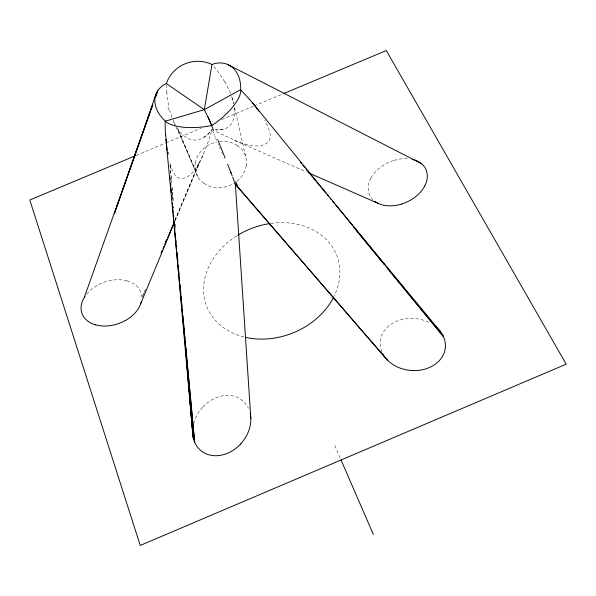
<?xml version="1.0" encoding="UTF-8"?>
<svg xmlns="http://www.w3.org/2000/svg" width="596" height="596" viewBox="0 0 596 596"><rect width="100%" height="100%" fill="white"/><g stroke="black" fill="none" stroke-linecap="round" stroke-linejoin="round"><path stroke-width="0.45" stroke-dasharray="2.98 2.23" d="M246.312 165.554C245.396 171.67 241.842 177.206 237.074 181.065A23.013 17.396 -21.6 0 1 236.009 181.899M195.294 162.931C196.337 156.934 199.898 151.563 204.614 147.793A22.879 17.195 -21.6 0 1 216.899 141.967M175.023 220.885L199.198 162.559A85.682 57.678 -45.8 0 0 202.722 155.526L207.52 143.696L212.131 129.496L212.534 130.464M174.993 219.738L199.198 162.559C195.071 172.9 179.903 187.531 172.847 171.089A79.402 50.898 -48.7 0 1 170.94 166.805L169.234 161.255M174.956 220.595L203.78 153.179M370.973 177.995C368.172 183.046 367.076 189.394 369.468 194.817A24.071 18.789 -14.6 0 0 372.746 199.615M86.644 294.126L91.665 289.157L97.647 285.149A35.879 28.109 -29.1 0 1 126.888 280.865M202.923 406.941C208.175 401.346 215.104 397.182 222.703 395.804A25.956 21.94 -28.1 0 1 239.689 398.471L244.852 402.68L248.495 408.208M203.854 137.445L208.16 134.055L212.131 129.496L207.55 134.629L202.826 138.034A84.319 34.277 40.9 0 1 199.362 139.442C189.923 142.362 181.065 134.949 176.647 127.194M136.067 155.467L165.204 143.249M166.06 142.891L201.195 128.162M221.764 119.535L253.471 106.237M254.328 105.879L282.608 94.026M394.105 160.302L401.123 158.834L408.193 158.692M215.32 129.958L220.021 129.973L224.223 129.101A82.375 30.724 -86.7 0 0 226.845 127.902C233.662 124.102 235.271 115.348 234.377 108.196M222.651 129.563L215.737 129.824M219.544 141.528C225.616 140.783 232.015 141.975 237.163 145.357M126.918 280.813C132.58 282.303 138.056 285.842 140.47 291.362A24.198 18.938 -28.6 0 1 141.759 297.024M216.199 131.723L236.783 141.23A85.481 58.579 -1.9 0 0 244.166 143.688C254.686 148.166 275.277 147.212 269.258 130.613A79.424 51.867 1.9 0 0 267.708 126.181L264.736 120.124M234.414 140.321L306.582 171.976M203.929 183.352C209.092 186.913 215.603 188.209 221.786 187.487A23.013 17.396 -21.6 0 0 233.714 183.426M224.67 81.749L218.531 72.518A330.907 138.525 -81 0 0 212.921 65.56M227.054 86.04L229.661 91.449A84.595 32.594 -84.9 0 1 230.697 93.974M175.038 124.355L173.838 121.934L175.723 126.188M176.103 127.037L195.332 170.381L177.958 129.205L198.55 178.018M334.796 445.577L340.674 459.129M221.69 152.472L222.226 153.753M219.544 147.324L220.08 148.613M218.076 143.807L218.471 144.746M214.925 136.223L215.32 137.177M215.722 138.13L216.512 140.038M212.936 131.425L213.733 133.348M214.128 134.309L214.53 135.27M381.738 351.677L380.159 345.293L380.598 338.729A25.874 21.814 -14.5 0 1 390.231 324.805C396.496 320.328 404.274 318.271 411.925 318.376A38.442 32.564 -14.4 0 1 430.342 323.121M171.991 117.568L169.622 110.111M231.68 96.634A84.595 32.594 -84.9 0 1 231.993 97.558L233.58 103.324M231.993 97.565L233.58 103.883M234.451 107.496L246.073 158.059M168.489 105.291L166.701 92.603M171.983 187.219L173.227 202.029M171.976 187.226L173.227 202.044M270.867 223.425A69.829 56.203 -21.5 0 1 334.155 296.115M243.988 336.986A69.829 56.203 -21.5 0 1 203.676 293.076A69.829 56.203 -21.5 0 1 236.388 236.09M173.89 121.956A80.609 33.562 39.1 0 1 173.093 120.183M168.631 109.679A184.596 81.168 36.7 0 1 167.558 104.866M166.962 92.723A334.684 151.868 34.3 0 1 166.597 85.139M224.692 81.689A185.013 74.366 -83.5 0 1 227.076 85.98M203.974 183.307A33.92 25.568 -21.3 0 1 195.354 162.924M237.119 145.394A33.935 25.576 -21.9 0 1 246.252 165.554M193.693 423.451A38.554 32.75 -28.1 0 1 202.968 406.979M371.032 178.01A35.678 27.87 -14.1 0 1 394.12 160.346M145.372 289.723L142.116 297.404L145.402 289.723M171.275 178.882L170.024 164.079L171.275 178.897M171.588 182.585L171.357 179.813L171.588 182.6M173.779 208.503L173.622 206.656L173.771 208.525M175.343 227.016L175.105 224.238L175.328 227.054"/><path stroke-width="0.89" d="M211.952 125.391L204.324 109.649L211.982 64.465A33.406 24.779 -66.7 0 1 240.687 89.631A33.421 11.927 -40.7 0 1 211.952 125.391A33.436 11.51 -3.9 0 1 165.427 121.159A33.436 24.108 23 0 1 166.344 83.559A32.996 32.445 -13.6 0 1 211.982 64.465M155.757 94.824L114.298 213.867L150.036 112.584M151.272 109.09L152.807 104.725M155.586 96.865L157.739 90.756L155.563 96.887M95.472 324.88C89.817 323.3 84.409 319.605 82.174 314.003A24.175 18.856 -29.1 0 1 83.038 299.766L84.289 297.441L152.136 106.52M140.894 303.222L174.308 222.599M165.241 242.781L166.321 240.225M161.091 253.024L162.186 250.469M162.917 248.763L164.012 246.2M164.742 244.494L166.932 239.376M167.662 237.662L173.496 224.014M424.754 186.012C427.466 180.908 428.39 174.509 425.812 169.167A24.034 18.692 -14 0 0 414.779 160.019L412.223 159.311M84.289 297.441L85.012 296.316M240.791 443.849C235.465 449.645 228.365 453.951 220.565 455.322A26.112 22.164 -29 0 1 203.296 452.371C197.492 448.833 193.745 442.478 192.851 435.795M125.279 320.618C131.448 317.176 136.998 312.155 139.971 305.644A24.198 18.938 -28.6 0 0 141.237 301.993M165.427 121.159L204.324 109.649L240.687 89.631M135.21 155.824L29.8 200.025L140.231 545.452L566.2 364.163L386.297 50.548L283.465 93.661M401.332 204.152C394.545 206.171 387.072 206.626 380.308 204.272A24.071 18.789 -14.6 0 1 374.631 201.262M413.237 370.623C421.074 370.786 429.09 368.715 435.467 364.059A26.03 22.022 -13.6 0 0 445.048 349.74C446.411 343.125 444.243 336.122 439.982 330.974M309.98 173.466L377.894 203.258M421.469 163.662L228.037 64.659M166.344 83.559L204.324 109.649M234.995 183.65L235.375 184.343L232.775 177.265M250.856 418.63L235.375 184.261L385.083 357.451M235.375 184.261L387.795 360.505M249.828 99.569L443.513 336.688L387.37 268.386M300.563 162.477L301.747 163.907M302.932 165.345L304.705 167.491M305.89 168.921L326.012 193.246M327.197 194.676L328.374 196.106M330.154 198.252L331.339 199.682M332.516 201.113L334.296 203.258M335.481 204.696L440.809 332.046M308.192 172.05L309.376 173.488M313.511 178.517L314.695 179.955M353.689 227.404L354.873 228.842M356.058 230.28L357.831 232.44M359.008 233.878L384.42 264.788M252.711 102.989L258.061 109.865M258.47 110.439L259.29 111.579M384.286 356.363L382.885 354.084M341.039 459.97L373.349 534.485M217.778 139.762L225.139 158.029M227.635 164.265L231.077 172.937M250.201 413.259L250.462 414.578M167.089 150.252L165.673 134.845M165.941 139.36L194.654 442.269L186.414 353.443M170.612 183.196L170.784 185.043M171.216 189.67L171.387 191.525M171.819 196.151L171.991 197.999M173.533 214.657L173.704 216.504M174.136 221.131L174.308 222.978M174.732 227.605L174.904 229.46M175.336 234.086L175.507 235.934M175.85 239.637L176.111 242.416M176.453 246.111L176.707 248.89M177.057 252.592L177.31 255.364M177.653 259.066L177.913 261.845M178.256 265.548L178.517 268.319M178.77 271.098L179.113 274.793M179.374 277.572L179.716 281.275M179.97 284.046L180.32 287.749M180.573 290.528L180.916 294.23M181.087 296.078L181.519 300.704M181.773 303.483L182.123 307.178M182.294 309.033L182.637 312.736M182.89 315.507L183.233 319.21M183.494 321.989L183.836 325.684M184.097 328.463L184.44 332.166M184.693 334.937L185.036 338.64M185.207 340.487L185.639 345.114M185.81 346.969L186.243 351.595M170.016 177.675L170.18 179.53M170.516 183.233L170.761 186.012M171.089 189.722L171.335 192.501M171.663 196.211L171.909 198.99M172.244 202.692L172.572 206.402M172.818 209.181L173.145 212.884M173.309 214.739L173.727 219.373M173.89 221.228L174.3 225.862M174.464 227.717L193.074 437.129L183.464 323.278M183.128 319.665L183.285 321.512M183.672 326.146L183.829 328.001M184.298 333.551L184.455 335.406M184.842 340.04L185.08 342.812M185.393 346.522L185.624 349.301M185.937 353.003L186.25 356.706M186.563 360.409L186.868 364.119M187.107 366.898L187.42 370.6M187.651 373.379L188.045 378.006M188.194 379.861L188.664 385.418M188.82 387.266L189.215 391.9M189.364 393.755L192.568 431.72M333.753 296.935A69.829 56.203 -21.5 0 1 245.507 337.343M237.744 235.241A69.829 56.203 -21.5 0 1 270.077 223.537M165.457 134.972A303.357 178.271 -54.6 0 1 165.196 121.286M168.243 154.044A175.962 108.554 -52.4 0 1 167.916 152.002M208.004 116.831A288.33 5.155 67.3 0 1 213.599 130.576M230.518 171.655A79.7 1.43 67.4 0 1 232.231 176.021M235.778 181.646A172.579 4.477 67 0 1 238.102 187.658M240.456 89.705A305.569 184.246 7.8 0 1 249.62 99.629M125.249 320.574A35.641 27.766 -28.6 0 1 95.502 324.82M250.395 414.592A38.427 32.46 -28.9 0 1 240.747 443.811M192.918 435.78A38.554 32.75 -28.1 0 1 192.739 428.964M436.108 327.1A38.442 32.564 -14.4 0 1 439.93 331.011M413.244 370.556A38.3 32.251 -13.7 0 1 385.143 357.414M424.695 185.997A35.44 27.543 -14.5 0 1 401.317 204.108"/></g></svg>
